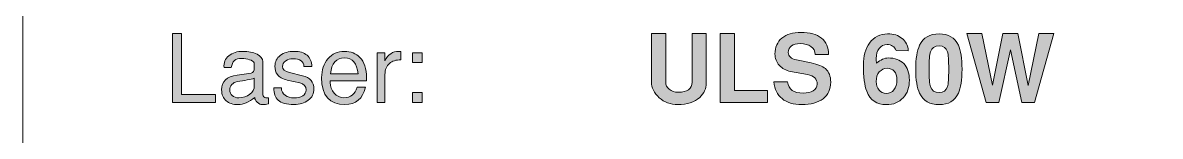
# Model space of a CAD drawing. Header units: inches. Extents: x 0.54 to 9.2, y -3.32 to -0.65.
# Drawn here: x 0.537 to 2.537, y -2.858 to -2.658 of the extents above; entities that cross this region are included whole.
import ezdxf

# ---------------------------------------------------------------- set-up
doc = ezdxf.new("R2010")
doc.units = ezdxf.units.IN
doc.header["$MEASUREMENT"] = 0
doc.layers.add('Layer 1', color=7, linetype='Continuous')

# ---------------------------------------------------------------- blocks, each defined once
blk = doc.blocks.new('block 20')
at = {"layer": 'Layer 1', "true_color": 0xed1f24}
h = blk.add_hatch(color=240, dxfattribs=at)
h.dxf.hatch_style = 2
h.paths.add_polyline_path([(0.8761, -2.7987), (0.8006, -2.7987), (0.8006, -2.6772), (0.8162, -2.6772), (0.8162, -2.7849), (0.8761, -2.7849)])
h = blk.add_hatch(color=240, dxfattribs=at)
h.dxf.hatch_style = 2
edge = h.paths.add_edge_path()
edge.add_spline(control_points=[(0.9691, -2.8011), (0.9656, -2.8021), (0.962, -2.8026), (0.9582, -2.8026), (0.9552, -2.8026), (0.9524, -2.8012), (0.9496, -2.7985), (0.9469, -2.7958), (0.9454, -2.7929), (0.9451, -2.7899), (0.9349, -2.7983), (0.9252, -2.8026), (0.9157, -2.8026), (0.9069, -2.8026), (0.8999, -2.8003), (0.8947, -2.7957), (0.8895, -2.7912), (0.8869, -2.7849), (0.8869, -2.7768), (0.8869, -2.7617), (0.8959, -2.7529), (0.914, -2.7505), (0.914, -2.7505), (0.9386, -2.7471), (0.9386, -2.7471), (0.9425, -2.7466), (0.9444, -2.7434), (0.9444, -2.7376), (0.9444, -2.7327), (0.9442, -2.7299), (0.9439, -2.7291), (0.9429, -2.7267), (0.9403, -2.7248), (0.9362, -2.7234), (0.932, -2.722), (0.9273, -2.7212), (0.922, -2.7212), (0.9164, -2.7212), (0.9122, -2.7225), (0.9094, -2.725), (0.9066, -2.7275), (0.9047, -2.7316), (0.9038, -2.7374), (0.9038, -2.7374), (0.8912, -2.7374), (0.8912, -2.7374), (0.8904, -2.7287), (0.8932, -2.7218), (0.8996, -2.7166), (0.9059, -2.7113), (0.9141, -2.7087), (0.9242, -2.7087), (0.934, -2.7087), (0.9423, -2.7104), (0.9491, -2.7139), (0.9558, -2.7173), (0.9592, -2.7215), (0.9592, -2.7264), (0.9592, -2.7264), (0.9592, -2.7856), (0.9592, -2.7856), (0.9592, -2.7868), (0.9598, -2.7879), (0.961, -2.7889), (0.9621, -2.7899), (0.9634, -2.7905), (0.9649, -2.7907), (0.966, -2.7908), (0.9674, -2.7908), (0.9691, -2.7907), (0.9691, -2.7907), (0.9691, -2.8011), (0.9691, -2.8011)], knot_values=[0, 0, 0, 0, 1, 1, 1, 2, 2, 2, 3, 3, 3, 4, 4, 4, 5, 5, 5, 6, 6, 6, 7, 7, 7, 8, 8, 8, 9, 9, 9, 10, 10, 10, 11, 11, 11, 12, 12, 12, 13, 13, 13, 14, 14, 14, 15, 15, 15, 16, 16, 16, 17, 17, 17, 18, 18, 18, 19, 19, 19, 20, 20, 20, 21, 21, 21, 22, 22, 22, 23, 23, 23, 24, 24, 24, 24], degree=3, periodic=1)
edge = h.paths.add_edge_path()
edge.add_spline(control_points=[(0.9444, -2.7698), (0.9444, -2.7698), (0.9442, -2.7562), (0.9442, -2.7562), (0.9375, -2.7581), (0.9275, -2.7601), (0.9141, -2.7621), (0.9106, -2.7628), (0.9075, -2.7645), (0.905, -2.7673), (0.9025, -2.7701), (0.9012, -2.7732), (0.9012, -2.7767), (0.9012, -2.7807), (0.9027, -2.784), (0.9057, -2.7867), (0.9086, -2.7894), (0.9124, -2.7907), (0.917, -2.7907), (0.9245, -2.7907), (0.931, -2.7886), (0.9364, -2.7844), (0.9418, -2.7801), (0.9445, -2.7753), (0.9444, -2.7698)], knot_values=[0, 0, 0, 0, 1, 1, 1, 2, 2, 2, 3, 3, 3, 4, 4, 4, 5, 5, 5, 6, 6, 6, 7, 7, 7, 8, 8, 8, 8], degree=3, periodic=1)
h = blk.add_hatch(color=240, dxfattribs=at)
h.dxf.hatch_style = 2
edge = h.paths.add_edge_path()
edge.add_spline(control_points=[(1.0492, -2.7747), (1.0492, -2.7833), (1.0459, -2.79), (1.0393, -2.795), (1.0327, -2.7999), (1.0243, -2.8024), (1.0141, -2.8024), (1.0011, -2.8024), (0.9918, -2.7998), (0.9862, -2.7946), (0.9814, -2.7901), (0.9788, -2.7829), (0.9784, -2.7729), (0.9784, -2.7729), (0.9919, -2.7729), (0.9919, -2.7729), (0.9919, -2.7788), (0.9943, -2.7833), (0.9991, -2.7866), (1.0032, -2.7893), (1.0081, -2.7907), (1.0139, -2.7907), (1.0202, -2.7907), (1.0254, -2.7895), (1.0295, -2.7871), (1.0335, -2.7847), (1.0356, -2.7812), (1.0356, -2.7765), (1.0356, -2.7703), (1.0318, -2.7663), (1.0242, -2.7645), (1.0242, -2.7645), (1.0024, -2.7594), (1.0024, -2.7594), (0.9942, -2.7574), (0.9883, -2.7541), (0.9849, -2.7497), (0.9821, -2.746), (0.9807, -2.741), (0.9807, -2.7347), (0.9807, -2.7268), (0.9838, -2.7205), (0.99, -2.7158), (0.9961, -2.7111), (1.0043, -2.7087), (1.0146, -2.7087), (1.0241, -2.7087), (1.0316, -2.711), (1.0371, -2.7156), (1.0425, -2.7203), (1.0453, -2.7269), (1.0456, -2.7357), (1.0456, -2.7357), (1.0317, -2.7357), (1.0317, -2.7357), (1.0314, -2.7264), (1.0249, -2.7217), (1.0122, -2.7217), (1.0076, -2.7217), (1.0033, -2.723), (0.9996, -2.7256), (0.9958, -2.7281), (0.9939, -2.7313), (0.9939, -2.7352), (0.9939, -2.7406), (0.998, -2.7442), (1.0062, -2.7462), (1.0062, -2.7462), (1.0289, -2.7517), (1.0289, -2.7517), (1.0424, -2.7551), (1.0492, -2.7627), (1.0492, -2.7747)], knot_values=[0, 0, 0, 0, 1, 1, 1, 2, 2, 2, 3, 3, 3, 4, 4, 4, 5, 5, 5, 6, 6, 6, 7, 7, 7, 8, 8, 8, 9, 9, 9, 10, 10, 10, 11, 11, 11, 12, 12, 12, 13, 13, 13, 14, 14, 14, 15, 15, 15, 16, 16, 16, 17, 17, 17, 18, 18, 18, 19, 19, 19, 20, 20, 20, 21, 21, 21, 22, 22, 22, 23, 23, 23, 24, 24, 24, 24], degree=3, periodic=1)
h = blk.add_hatch(color=240, dxfattribs=at)
h.dxf.hatch_style = 2
edge = h.paths.add_edge_path()
edge.add_spline(control_points=[(1.1416, -2.7554), (1.1416, -2.7575), (1.1415, -2.7592), (1.1414, -2.7606), (1.1414, -2.7606), (1.0777, -2.7606), (1.0777, -2.7606), (1.0776, -2.7613), (1.0776, -2.7625), (1.0776, -2.7639), (1.0776, -2.7709), (1.08, -2.7771), (1.0848, -2.7824), (1.0896, -2.7877), (1.0953, -2.7904), (1.102, -2.7904), (1.1135, -2.7904), (1.1213, -2.7843), (1.1254, -2.7721), (1.1254, -2.7721), (1.1397, -2.7721), (1.1397, -2.7721), (1.1351, -2.7923), (1.123, -2.8024), (1.1036, -2.8024), (1.0763, -2.8024), (1.0627, -2.7866), (1.0627, -2.7551), (1.0627, -2.7415), (1.0664, -2.7304), (1.0739, -2.7217), (1.0813, -2.7131), (1.0909, -2.7087), (1.1026, -2.7087), (1.114, -2.7087), (1.1231, -2.7123), (1.1299, -2.7194), (1.1376, -2.7275), (1.1414, -2.7395), (1.1416, -2.7554)], knot_values=[0, 0, 0, 0, 1, 1, 1, 2, 2, 2, 3, 3, 3, 4, 4, 4, 5, 5, 5, 6, 6, 6, 7, 7, 7, 8, 8, 8, 9, 9, 9, 10, 10, 10, 11, 11, 11, 12, 12, 12, 13, 13, 13, 13], degree=3, periodic=1)
edge = h.paths.add_edge_path()
edge.add_spline(control_points=[(1.1267, -2.7482), (1.1249, -2.7295), (1.1171, -2.7201), (1.1031, -2.7201), (1.0886, -2.7201), (1.0803, -2.7295), (1.0782, -2.7482), (1.0782, -2.7482), (1.1267, -2.7482), (1.1267, -2.7482)], knot_values=[0, 0, 0, 0, 1, 1, 1, 2, 2, 2, 3, 3, 3, 3], degree=3, periodic=1)
h = blk.add_hatch(color=240, dxfattribs=at)
h.dxf.hatch_style = 2
edge = h.paths.add_edge_path()
edge.add_spline(control_points=[(1.2021, -2.7236), (1.1935, -2.7236), (1.1868, -2.7257), (1.1819, -2.7299), (1.1767, -2.7346), (1.1741, -2.7412), (1.1741, -2.7497), (1.1741, -2.7497), (1.1741, -2.7987), (1.1741, -2.7987), (1.1741, -2.7987), (1.1601, -2.7987), (1.1601, -2.7987), (1.1601, -2.7987), (1.1601, -2.7112), (1.1601, -2.7112), (1.1601, -2.7112), (1.1741, -2.7112), (1.1741, -2.7112), (1.1741, -2.7112), (1.1741, -2.7252), (1.1741, -2.7252), (1.1796, -2.7142), (1.1876, -2.7087), (1.1981, -2.7087), (1.1989, -2.7087), (1.2003, -2.7088), (1.2021, -2.7091), (1.2021, -2.7091), (1.2021, -2.7236), (1.2021, -2.7236)], knot_values=[0, 0, 0, 0, 1, 1, 1, 2, 2, 2, 3, 3, 3, 4, 4, 4, 5, 5, 5, 6, 6, 6, 7, 7, 7, 8, 8, 8, 9, 9, 9, 10, 10, 10, 10], degree=3, periodic=1)
h = blk.add_hatch(color=240, dxfattribs=at)
h.dxf.hatch_style = 2
h.paths.add_polyline_path([(1.2397, -2.7286), (1.2224, -2.7286), (1.2224, -2.7112), (1.2397, -2.7112)])
h.paths.add_polyline_path([(1.2397, -2.7987), (1.2224, -2.7987), (1.2224, -2.7814), (1.2397, -2.7814)])
at = {"layer": 'Layer 1', "lineweight": 0}
for points in [[(0.8761, -2.7987), (0.8006, -2.7987), (0.8006, -2.6772), (0.8162, -2.6772), (0.8162, -2.7849), (0.8761, -2.7849), (0.8761, -2.7987)], [(1.2397, -2.7286), (1.2224, -2.7286), (1.2224, -2.7112), (1.2397, -2.7112), (1.2397, -2.7286)], [(1.2397, -2.7987), (1.2224, -2.7987), (1.2224, -2.7814), (1.2397, -2.7814), (1.2397, -2.7987)]]:
    blk.add_lwpolyline(points, dxfattribs=at)
for points, knots in [([(0.9691, -2.8011), (0.9656, -2.8021), (0.962, -2.8026), (0.9582, -2.8026), (0.9552, -2.8026), (0.9524, -2.8012), (0.9496, -2.7985), (0.9469, -2.7958), (0.9454, -2.7929), (0.9451, -2.7899), (0.9349, -2.7983), (0.9252, -2.8026), (0.9157, -2.8026), (0.9069, -2.8026), (0.8999, -2.8003), (0.8947, -2.7957), (0.8895, -2.7912), (0.8869, -2.7849), (0.8869, -2.7768), (0.8869, -2.7617), (0.8959, -2.7529), (0.914, -2.7505), (0.914, -2.7505), (0.9386, -2.7471), (0.9386, -2.7471), (0.9425, -2.7466), (0.9444, -2.7434), (0.9444, -2.7376), (0.9444, -2.7327), (0.9442, -2.7299), (0.9439, -2.7291), (0.9429, -2.7267), (0.9403, -2.7248), (0.9362, -2.7234), (0.932, -2.722), (0.9273, -2.7212), (0.922, -2.7212), (0.9164, -2.7212), (0.9122, -2.7225), (0.9094, -2.725), (0.9066, -2.7275), (0.9047, -2.7316), (0.9038, -2.7374), (0.9038, -2.7374), (0.8912, -2.7374), (0.8912, -2.7374), (0.8904, -2.7287), (0.8932, -2.7218), (0.8996, -2.7166), (0.9059, -2.7113), (0.9141, -2.7087), (0.9242, -2.7087), (0.934, -2.7087), (0.9423, -2.7104), (0.9491, -2.7139), (0.9558, -2.7173), (0.9592, -2.7215), (0.9592, -2.7264), (0.9592, -2.7264), (0.9592, -2.7856), (0.9592, -2.7856), (0.9592, -2.7868), (0.9598, -2.7879), (0.961, -2.7889), (0.9621, -2.7899), (0.9634, -2.7905), (0.9649, -2.7907), (0.966, -2.7908), (0.9674, -2.7908), (0.9691, -2.7907), (0.9691, -2.7907), (0.9691, -2.8011), (0.9691, -2.8011)], [0, 0, 0, 0, 1, 1, 1, 2, 2, 2, 3, 3, 3, 4, 4, 4, 5, 5, 5, 6, 6, 6, 7, 7, 7, 8, 8, 8, 9, 9, 9, 10, 10, 10, 11, 11, 11, 12, 12, 12, 13, 13, 13, 14, 14, 14, 15, 15, 15, 16, 16, 16, 17, 17, 17, 18, 18, 18, 19, 19, 19, 20, 20, 20, 21, 21, 21, 22, 22, 22, 23, 23, 23, 24, 24, 24, 24]), ([(1.0492, -2.7747), (1.0492, -2.7833), (1.0459, -2.79), (1.0393, -2.795), (1.0327, -2.7999), (1.0243, -2.8024), (1.0141, -2.8024), (1.0011, -2.8024), (0.9918, -2.7998), (0.9862, -2.7946), (0.9814, -2.7901), (0.9788, -2.7829), (0.9784, -2.7729), (0.9784, -2.7729), (0.9919, -2.7729), (0.9919, -2.7729), (0.9919, -2.7788), (0.9943, -2.7833), (0.9991, -2.7866), (1.0032, -2.7893), (1.0081, -2.7907), (1.0139, -2.7907), (1.0202, -2.7907), (1.0254, -2.7895), (1.0295, -2.7871), (1.0335, -2.7847), (1.0356, -2.7812), (1.0356, -2.7765), (1.0356, -2.7703), (1.0318, -2.7663), (1.0242, -2.7645), (1.0242, -2.7645), (1.0024, -2.7594), (1.0024, -2.7594), (0.9942, -2.7574), (0.9883, -2.7541), (0.9849, -2.7497), (0.9821, -2.746), (0.9807, -2.741), (0.9807, -2.7347), (0.9807, -2.7268), (0.9838, -2.7205), (0.99, -2.7158), (0.9961, -2.7111), (1.0043, -2.7087), (1.0146, -2.7087), (1.0241, -2.7087), (1.0316, -2.711), (1.0371, -2.7156), (1.0425, -2.7203), (1.0453, -2.7269), (1.0456, -2.7357), (1.0456, -2.7357), (1.0317, -2.7357), (1.0317, -2.7357), (1.0314, -2.7264), (1.0249, -2.7217), (1.0122, -2.7217), (1.0076, -2.7217), (1.0033, -2.723), (0.9996, -2.7256), (0.9958, -2.7281), (0.9939, -2.7313), (0.9939, -2.7352), (0.9939, -2.7406), (0.998, -2.7442), (1.0062, -2.7462), (1.0062, -2.7462), (1.0289, -2.7517), (1.0289, -2.7517), (1.0424, -2.7551), (1.0492, -2.7627), (1.0492, -2.7747)], [0, 0, 0, 0, 1, 1, 1, 2, 2, 2, 3, 3, 3, 4, 4, 4, 5, 5, 5, 6, 6, 6, 7, 7, 7, 8, 8, 8, 9, 9, 9, 10, 10, 10, 11, 11, 11, 12, 12, 12, 13, 13, 13, 14, 14, 14, 15, 15, 15, 16, 16, 16, 17, 17, 17, 18, 18, 18, 19, 19, 19, 20, 20, 20, 21, 21, 21, 22, 22, 22, 23, 23, 23, 24, 24, 24, 24]), ([(1.1416, -2.7554), (1.1416, -2.7575), (1.1415, -2.7592), (1.1414, -2.7606), (1.1414, -2.7606), (1.0777, -2.7606), (1.0777, -2.7606), (1.0776, -2.7613), (1.0776, -2.7625), (1.0776, -2.7639), (1.0776, -2.7709), (1.08, -2.7771), (1.0848, -2.7824), (1.0896, -2.7877), (1.0953, -2.7904), (1.102, -2.7904), (1.1135, -2.7904), (1.1213, -2.7843), (1.1254, -2.7721), (1.1254, -2.7721), (1.1397, -2.7721), (1.1397, -2.7721), (1.1351, -2.7923), (1.123, -2.8024), (1.1036, -2.8024), (1.0763, -2.8024), (1.0627, -2.7866), (1.0627, -2.7551), (1.0627, -2.7415), (1.0664, -2.7304), (1.0739, -2.7217), (1.0813, -2.7131), (1.0909, -2.7087), (1.1026, -2.7087), (1.114, -2.7087), (1.1231, -2.7123), (1.1299, -2.7194), (1.1376, -2.7275), (1.1414, -2.7395), (1.1416, -2.7554)], [0, 0, 0, 0, 1, 1, 1, 2, 2, 2, 3, 3, 3, 4, 4, 4, 5, 5, 5, 6, 6, 6, 7, 7, 7, 8, 8, 8, 9, 9, 9, 10, 10, 10, 11, 11, 11, 12, 12, 12, 13, 13, 13, 13]), ([(1.2021, -2.7236), (1.1935, -2.7236), (1.1868, -2.7257), (1.1819, -2.7299), (1.1767, -2.7346), (1.1741, -2.7412), (1.1741, -2.7497), (1.1741, -2.7497), (1.1741, -2.7987), (1.1741, -2.7987), (1.1741, -2.7987), (1.1601, -2.7987), (1.1601, -2.7987), (1.1601, -2.7987), (1.1601, -2.7112), (1.1601, -2.7112), (1.1601, -2.7112), (1.1741, -2.7112), (1.1741, -2.7112), (1.1741, -2.7112), (1.1741, -2.7252), (1.1741, -2.7252), (1.1796, -2.7142), (1.1876, -2.7087), (1.1981, -2.7087), (1.1989, -2.7087), (1.2003, -2.7088), (1.2021, -2.7091), (1.2021, -2.7091), (1.2021, -2.7236), (1.2021, -2.7236)], [0, 0, 0, 0, 1, 1, 1, 2, 2, 2, 3, 3, 3, 4, 4, 4, 5, 5, 5, 6, 6, 6, 7, 7, 7, 8, 8, 8, 9, 9, 9, 10, 10, 10, 10]), ([(1.1267, -2.7482), (1.1249, -2.7295), (1.1171, -2.7201), (1.1031, -2.7201), (1.0886, -2.7201), (1.0803, -2.7295), (1.0782, -2.7482), (1.0782, -2.7482), (1.1267, -2.7482), (1.1267, -2.7482)], [0, 0, 0, 0, 1, 1, 1, 2, 2, 2, 3, 3, 3, 3]), ([(0.9444, -2.7698), (0.9444, -2.7698), (0.9442, -2.7562), (0.9442, -2.7562), (0.9375, -2.7581), (0.9275, -2.7601), (0.9141, -2.7621), (0.9106, -2.7628), (0.9075, -2.7645), (0.905, -2.7673), (0.9025, -2.7701), (0.9012, -2.7732), (0.9012, -2.7767), (0.9012, -2.7807), (0.9027, -2.784), (0.9057, -2.7867), (0.9086, -2.7894), (0.9124, -2.7907), (0.917, -2.7907), (0.9245, -2.7907), (0.931, -2.7886), (0.9364, -2.7844), (0.9418, -2.7801), (0.9445, -2.7753), (0.9444, -2.7698)], [0, 0, 0, 0, 1, 1, 1, 2, 2, 2, 3, 3, 3, 4, 4, 4, 5, 5, 5, 6, 6, 6, 7, 7, 7, 8, 8, 8, 8])]:
    blk.add_open_spline(points, degree=3, knots=knots, dxfattribs=at)
blk = doc.blocks.new('block 21')
at = {"layer": 'Layer 1', "true_color": 0xed1f24}
h = blk.add_hatch(color=240, dxfattribs=at)
h.dxf.hatch_style = 2
edge = h.paths.add_edge_path()
edge.add_spline(control_points=[(1.739, -2.7644), (1.739, -2.7743), (1.7352, -2.7828), (1.7275, -2.7899), (1.7183, -2.7983), (1.7054, -2.8026), (1.689, -2.8026), (1.6761, -2.8026), (1.6652, -2.7985), (1.6562, -2.7904), (1.6472, -2.7823), (1.6427, -2.7731), (1.6427, -2.7627), (1.6427, -2.7627), (1.6427, -2.6772), (1.6427, -2.6772), (1.6427, -2.6772), (1.6677, -2.6772), (1.6677, -2.6772), (1.6677, -2.6772), (1.6677, -2.7631), (1.6677, -2.7631), (1.6677, -2.7681), (1.6697, -2.7723), (1.6739, -2.7756), (1.6781, -2.779), (1.6833, -2.7807), (1.6895, -2.7807), (1.7058, -2.7807), (1.714, -2.7748), (1.714, -2.7631), (1.714, -2.7631), (1.714, -2.6772), (1.714, -2.6772), (1.714, -2.6772), (1.739, -2.6772), (1.739, -2.6772), (1.739, -2.6772), (1.739, -2.7644), (1.739, -2.7644)], knot_values=[0, 0, 0, 0, 1, 1, 1, 2, 2, 2, 3, 3, 3, 4, 4, 4, 5, 5, 5, 6, 6, 6, 7, 7, 7, 8, 8, 8, 9, 9, 9, 10, 10, 10, 11, 11, 11, 12, 12, 12, 13, 13, 13, 13], degree=3, periodic=1)
h = blk.add_hatch(color=240, dxfattribs=at)
h.dxf.hatch_style = 2
h.paths.add_polyline_path([(1.8468, -2.7987), (1.7637, -2.7987), (1.7637, -2.6772), (1.7887, -2.6772), (1.7887, -2.7779), (1.8468, -2.7779)])
h = blk.add_hatch(color=240, dxfattribs=at)
h.dxf.hatch_style = 2
edge = h.paths.add_edge_path()
edge.add_spline(control_points=[(1.9578, -2.7629), (1.9578, -2.7756), (1.9533, -2.7853), (1.9444, -2.7922), (1.9355, -2.7991), (1.9229, -2.8026), (1.9068, -2.8026), (1.8923, -2.8026), (1.8808, -2.7991), (1.8723, -2.7921), (1.8639, -2.7851), (1.859, -2.7753), (1.8577, -2.7627), (1.8577, -2.7627), (1.8819, -2.7627), (1.8819, -2.7627), (1.8837, -2.7758), (1.8927, -2.7824), (1.9091, -2.7824), (1.9167, -2.7824), (1.9227, -2.781), (1.9272, -2.7781), (1.9317, -2.7753), (1.934, -2.7714), (1.934, -2.7665), (1.934, -2.7575), (1.9283, -2.752), (1.917, -2.7498), (1.917, -2.7498), (1.8873, -2.7442), (1.8873, -2.7442), (1.8792, -2.7426), (1.8726, -2.739), (1.8675, -2.7334), (1.8624, -2.7277), (1.8598, -2.721), (1.8598, -2.7134), (1.8598, -2.7015), (1.8639, -2.6922), (1.8721, -2.6854), (1.8802, -2.6786), (1.8914, -2.6752), (1.9057, -2.6752), (1.921, -2.6752), (1.9329, -2.6786), (1.9414, -2.6854), (1.9499, -2.6922), (1.9541, -2.7018), (1.954, -2.7142), (1.954, -2.7142), (1.9307, -2.7142), (1.9307, -2.7142), (1.9303, -2.7083), (1.9278, -2.7037), (1.9231, -2.7002), (1.9183, -2.6968), (1.9122, -2.6951), (1.9046, -2.6951), (1.8904, -2.6951), (1.8833, -2.7003), (1.8833, -2.7107), (1.8833, -2.7175), (1.8881, -2.7219), (1.8978, -2.7239), (1.8978, -2.7239), (1.9235, -2.7292), (1.9235, -2.7292), (1.9352, -2.7317), (1.9435, -2.735), (1.9485, -2.7392), (1.9547, -2.7446), (1.9578, -2.7524), (1.9578, -2.7629)], knot_values=[0, 0, 0, 0, 1, 1, 1, 2, 2, 2, 3, 3, 3, 4, 4, 4, 5, 5, 5, 6, 6, 6, 7, 7, 7, 8, 8, 8, 9, 9, 9, 10, 10, 10, 11, 11, 11, 12, 12, 12, 13, 13, 13, 14, 14, 14, 15, 15, 15, 16, 16, 16, 17, 17, 17, 18, 18, 18, 19, 19, 19, 20, 20, 20, 21, 21, 21, 22, 22, 22, 23, 23, 23, 24, 24, 24, 24], degree=3, periodic=1)
h = blk.add_hatch(color=240, dxfattribs=at)
h.dxf.hatch_style = 2
edge = h.paths.add_edge_path()
edge.add_spline(control_points=[(2.0962, -2.7596), (2.0962, -2.7721), (2.0926, -2.7824), (2.0855, -2.7904), (2.078, -2.7986), (2.0681, -2.8027), (2.0558, -2.8027), (2.0388, -2.8027), (2.0273, -2.7948), (2.0212, -2.7791), (2.0172, -2.7688), (2.0152, -2.7535), (2.0152, -2.7329), (2.0152, -2.7171), (2.0188, -2.7042), (2.0262, -2.6941), (2.0339, -2.6833), (2.0445, -2.6779), (2.0578, -2.6779), (2.0683, -2.6779), (2.0768, -2.6805), (2.0833, -2.6859), (2.0899, -2.6912), (2.0935, -2.6984), (2.0942, -2.7076), (2.0942, -2.7076), (2.0727, -2.7074), (2.0727, -2.7074), (2.07, -2.7002), (2.0647, -2.6966), (2.0568, -2.6966), (2.0511, -2.6966), (2.0466, -2.6989), (2.0431, -2.7035), (2.0396, -2.7081), (2.0378, -2.7141), (2.0378, -2.7216), (2.0378, -2.7241), (2.038, -2.7268), (2.0385, -2.7296), (2.0456, -2.7234), (2.0524, -2.7204), (2.059, -2.7204), (2.0705, -2.7204), (2.0796, -2.7237), (2.0862, -2.7304), (2.0928, -2.7371), (2.0962, -2.7468), (2.0962, -2.7596)], knot_values=[0, 0, 0, 0, 1, 1, 1, 2, 2, 2, 3, 3, 3, 4, 4, 4, 5, 5, 5, 6, 6, 6, 7, 7, 7, 8, 8, 8, 9, 9, 9, 10, 10, 10, 11, 11, 11, 12, 12, 12, 13, 13, 13, 14, 14, 14, 15, 15, 15, 16, 16, 16, 16], degree=3, periodic=1)
edge = h.paths.add_edge_path()
edge.add_spline(control_points=[(2.0742, -2.7589), (2.0742, -2.7524), (2.0726, -2.7475), (2.0696, -2.7439), (2.0666, -2.7403), (2.0624, -2.7386), (2.0571, -2.7386), (2.0516, -2.7386), (2.047, -2.7407), (2.0433, -2.745), (2.0397, -2.7493), (2.0378, -2.755), (2.0378, -2.7621), (2.0378, -2.768), (2.0395, -2.7729), (2.0429, -2.777), (2.0462, -2.781), (2.0504, -2.7831), (2.0553, -2.7831), (2.061, -2.7831), (2.0656, -2.7808), (2.069, -2.7764), (2.0724, -2.772), (2.0742, -2.7661), (2.0742, -2.7589)], knot_values=[0, 0, 0, 0, 1, 1, 1, 2, 2, 2, 3, 3, 3, 4, 4, 4, 5, 5, 5, 6, 6, 6, 7, 7, 7, 8, 8, 8, 8], degree=3, periodic=1)
h = blk.add_hatch(color=240, dxfattribs=at)
h.dxf.hatch_style = 2
edge = h.paths.add_edge_path()
edge.add_spline(control_points=[(2.1887, -2.7402), (2.1887, -2.7592), (2.1865, -2.7733), (2.1823, -2.7826), (2.1761, -2.7959), (2.1648, -2.8026), (2.1483, -2.8026), (2.1319, -2.8026), (2.1205, -2.7959), (2.1142, -2.7826), (2.1096, -2.7731), (2.1073, -2.759), (2.1073, -2.7402), (2.1073, -2.7214), (2.1096, -2.7073), (2.1142, -2.6979), (2.1205, -2.6846), (2.1319, -2.6779), (2.1483, -2.6779), (2.1648, -2.6779), (2.1761, -2.6846), (2.1823, -2.6979), (2.1865, -2.7071), (2.1887, -2.7212), (2.1887, -2.7402)], knot_values=[0, 0, 0, 0, 1, 1, 1, 2, 2, 2, 3, 3, 3, 4, 4, 4, 5, 5, 5, 6, 6, 6, 7, 7, 7, 8, 8, 8, 8], degree=3, periodic=1)
edge = h.paths.add_edge_path()
edge.add_spline(control_points=[(2.1653, -2.7402), (2.1653, -2.7245), (2.1646, -2.7142), (2.1632, -2.7094), (2.1609, -2.7026), (2.156, -2.6992), (2.1483, -2.6992), (2.1405, -2.6992), (2.1355, -2.7026), (2.1332, -2.7094), (2.1315, -2.7144), (2.1307, -2.7247), (2.1307, -2.7402), (2.1307, -2.7558), (2.1315, -2.7661), (2.1333, -2.7711), (2.1355, -2.7778), (2.1405, -2.7812), (2.1483, -2.7812), (2.156, -2.7812), (2.1609, -2.7778), (2.1632, -2.7711), (2.1646, -2.7663), (2.1653, -2.756), (2.1653, -2.7402)], knot_values=[0, 0, 0, 0, 1, 1, 1, 2, 2, 2, 3, 3, 3, 4, 4, 4, 5, 5, 5, 6, 6, 6, 7, 7, 7, 8, 8, 8, 8], degree=3, periodic=1)
h = blk.add_hatch(color=240, dxfattribs=at)
h.dxf.hatch_style = 2
h.paths.add_polyline_path([(2.3503, -2.6772), (2.3163, -2.7987), (2.2938, -2.7987), (2.2737, -2.7063), (2.2537, -2.7987), (2.2312, -2.7987), (2.1972, -2.6772), (2.2237, -2.6772), (2.2423, -2.7682), (2.2605, -2.6772), (2.287, -2.6772), (2.3052, -2.7692), (2.3238, -2.6772)])
at = {"layer": 'Layer 1', "lineweight": 0}
for points in [[(1.8468, -2.7987), (1.7637, -2.7987), (1.7637, -2.6772), (1.7887, -2.6772), (1.7887, -2.7779), (1.8468, -2.7779), (1.8468, -2.7987)], [(2.3503, -2.6772), (2.3163, -2.7987), (2.2938, -2.7987), (2.2737, -2.7063), (2.2537, -2.7987), (2.2312, -2.7987), (2.1972, -2.6772), (2.2237, -2.6772), (2.2423, -2.7682), (2.2605, -2.6772), (2.287, -2.6772), (2.3052, -2.7692), (2.3238, -2.6772), (2.3503, -2.6772)]]:
    blk.add_lwpolyline(points, dxfattribs=at)
for points, knots in [([(1.739, -2.7644), (1.739, -2.7743), (1.7352, -2.7828), (1.7275, -2.7899), (1.7183, -2.7983), (1.7054, -2.8026), (1.689, -2.8026), (1.6761, -2.8026), (1.6652, -2.7985), (1.6562, -2.7904), (1.6472, -2.7823), (1.6427, -2.7731), (1.6427, -2.7627), (1.6427, -2.7627), (1.6427, -2.6772), (1.6427, -2.6772), (1.6427, -2.6772), (1.6677, -2.6772), (1.6677, -2.6772), (1.6677, -2.6772), (1.6677, -2.7631), (1.6677, -2.7631), (1.6677, -2.7681), (1.6697, -2.7723), (1.6739, -2.7756), (1.6781, -2.779), (1.6833, -2.7807), (1.6895, -2.7807), (1.7058, -2.7807), (1.714, -2.7748), (1.714, -2.7631), (1.714, -2.7631), (1.714, -2.6772), (1.714, -2.6772), (1.714, -2.6772), (1.739, -2.6772), (1.739, -2.6772), (1.739, -2.6772), (1.739, -2.7644), (1.739, -2.7644)], [0, 0, 0, 0, 1, 1, 1, 2, 2, 2, 3, 3, 3, 4, 4, 4, 5, 5, 5, 6, 6, 6, 7, 7, 7, 8, 8, 8, 9, 9, 9, 10, 10, 10, 11, 11, 11, 12, 12, 12, 13, 13, 13, 13]), ([(1.9578, -2.7629), (1.9578, -2.7756), (1.9533, -2.7853), (1.9444, -2.7922), (1.9355, -2.7991), (1.9229, -2.8026), (1.9068, -2.8026), (1.8923, -2.8026), (1.8808, -2.7991), (1.8723, -2.7921), (1.8639, -2.7851), (1.859, -2.7753), (1.8577, -2.7627), (1.8577, -2.7627), (1.8819, -2.7627), (1.8819, -2.7627), (1.8837, -2.7758), (1.8927, -2.7824), (1.9091, -2.7824), (1.9167, -2.7824), (1.9227, -2.781), (1.9272, -2.7781), (1.9317, -2.7753), (1.934, -2.7714), (1.934, -2.7665), (1.934, -2.7575), (1.9283, -2.752), (1.917, -2.7498), (1.917, -2.7498), (1.8873, -2.7442), (1.8873, -2.7442), (1.8792, -2.7426), (1.8726, -2.739), (1.8675, -2.7334), (1.8624, -2.7277), (1.8598, -2.721), (1.8598, -2.7134), (1.8598, -2.7015), (1.8639, -2.6922), (1.8721, -2.6854), (1.8802, -2.6786), (1.8914, -2.6752), (1.9057, -2.6752), (1.921, -2.6752), (1.9329, -2.6786), (1.9414, -2.6854), (1.9499, -2.6922), (1.9541, -2.7018), (1.954, -2.7142), (1.954, -2.7142), (1.9307, -2.7142), (1.9307, -2.7142), (1.9303, -2.7083), (1.9278, -2.7037), (1.9231, -2.7002), (1.9183, -2.6968), (1.9122, -2.6951), (1.9046, -2.6951), (1.8904, -2.6951), (1.8833, -2.7003), (1.8833, -2.7107), (1.8833, -2.7175), (1.8881, -2.7219), (1.8978, -2.7239), (1.8978, -2.7239), (1.9235, -2.7292), (1.9235, -2.7292), (1.9352, -2.7317), (1.9435, -2.735), (1.9485, -2.7392), (1.9547, -2.7446), (1.9578, -2.7524), (1.9578, -2.7629)], [0, 0, 0, 0, 1, 1, 1, 2, 2, 2, 3, 3, 3, 4, 4, 4, 5, 5, 5, 6, 6, 6, 7, 7, 7, 8, 8, 8, 9, 9, 9, 10, 10, 10, 11, 11, 11, 12, 12, 12, 13, 13, 13, 14, 14, 14, 15, 15, 15, 16, 16, 16, 17, 17, 17, 18, 18, 18, 19, 19, 19, 20, 20, 20, 21, 21, 21, 22, 22, 22, 23, 23, 23, 24, 24, 24, 24]), ([(2.0962, -2.7596), (2.0962, -2.7721), (2.0926, -2.7824), (2.0855, -2.7904), (2.078, -2.7986), (2.0681, -2.8027), (2.0558, -2.8027), (2.0388, -2.8027), (2.0273, -2.7948), (2.0212, -2.7791), (2.0172, -2.7688), (2.0152, -2.7535), (2.0152, -2.7329), (2.0152, -2.7171), (2.0188, -2.7042), (2.0262, -2.6941), (2.0339, -2.6833), (2.0445, -2.6779), (2.0578, -2.6779), (2.0683, -2.6779), (2.0768, -2.6805), (2.0833, -2.6859), (2.0899, -2.6912), (2.0935, -2.6984), (2.0942, -2.7076), (2.0942, -2.7076), (2.0727, -2.7074), (2.0727, -2.7074), (2.07, -2.7002), (2.0647, -2.6966), (2.0568, -2.6966), (2.0511, -2.6966), (2.0466, -2.6989), (2.0431, -2.7035), (2.0396, -2.7081), (2.0378, -2.7141), (2.0378, -2.7216), (2.0378, -2.7241), (2.038, -2.7268), (2.0385, -2.7296), (2.0456, -2.7234), (2.0524, -2.7204), (2.059, -2.7204), (2.0705, -2.7204), (2.0796, -2.7237), (2.0862, -2.7304), (2.0928, -2.7371), (2.0962, -2.7468), (2.0962, -2.7596)], [0, 0, 0, 0, 1, 1, 1, 2, 2, 2, 3, 3, 3, 4, 4, 4, 5, 5, 5, 6, 6, 6, 7, 7, 7, 8, 8, 8, 9, 9, 9, 10, 10, 10, 11, 11, 11, 12, 12, 12, 13, 13, 13, 14, 14, 14, 15, 15, 15, 16, 16, 16, 16]), ([(2.1887, -2.7402), (2.1887, -2.7592), (2.1865, -2.7733), (2.1823, -2.7826), (2.1761, -2.7959), (2.1648, -2.8026), (2.1483, -2.8026), (2.1319, -2.8026), (2.1205, -2.7959), (2.1142, -2.7826), (2.1096, -2.7731), (2.1073, -2.759), (2.1073, -2.7402), (2.1073, -2.7214), (2.1096, -2.7073), (2.1142, -2.6979), (2.1205, -2.6846), (2.1319, -2.6779), (2.1483, -2.6779), (2.1648, -2.6779), (2.1761, -2.6846), (2.1823, -2.6979), (2.1865, -2.7071), (2.1887, -2.7212), (2.1887, -2.7402)], [0, 0, 0, 0, 1, 1, 1, 2, 2, 2, 3, 3, 3, 4, 4, 4, 5, 5, 5, 6, 6, 6, 7, 7, 7, 8, 8, 8, 8]), ([(2.1653, -2.7402), (2.1653, -2.7245), (2.1646, -2.7142), (2.1632, -2.7094), (2.1609, -2.7026), (2.156, -2.6992), (2.1483, -2.6992), (2.1405, -2.6992), (2.1355, -2.7026), (2.1332, -2.7094), (2.1315, -2.7144), (2.1307, -2.7247), (2.1307, -2.7402), (2.1307, -2.7558), (2.1315, -2.7661), (2.1333, -2.7711), (2.1355, -2.7778), (2.1405, -2.7812), (2.1483, -2.7812), (2.156, -2.7812), (2.1609, -2.7778), (2.1632, -2.7711), (2.1646, -2.7663), (2.1653, -2.756), (2.1653, -2.7402)], [0, 0, 0, 0, 1, 1, 1, 2, 2, 2, 3, 3, 3, 4, 4, 4, 5, 5, 5, 6, 6, 6, 7, 7, 7, 8, 8, 8, 8]), ([(2.0742, -2.7589), (2.0742, -2.7524), (2.0726, -2.7475), (2.0696, -2.7439), (2.0666, -2.7403), (2.0624, -2.7386), (2.0571, -2.7386), (2.0516, -2.7386), (2.047, -2.7407), (2.0433, -2.745), (2.0397, -2.7493), (2.0378, -2.755), (2.0378, -2.7621), (2.0378, -2.768), (2.0395, -2.7729), (2.0429, -2.777), (2.0462, -2.781), (2.0504, -2.7831), (2.0553, -2.7831), (2.061, -2.7831), (2.0656, -2.7808), (2.069, -2.7764), (2.0724, -2.772), (2.0742, -2.7661), (2.0742, -2.7589)], [0, 0, 0, 0, 1, 1, 1, 2, 2, 2, 3, 3, 3, 4, 4, 4, 5, 5, 5, 6, 6, 6, 7, 7, 7, 8, 8, 8, 8])]:
    blk.add_open_spline(points, degree=3, knots=knots, dxfattribs=at)
blk = doc.blocks.new('block 19')
at = {"layer": 'Layer 1'}
for name in ['block 20', 'block 21']:
    blk.add_blockref(name, (0, 0), dxfattribs=at)

msp = doc.modelspace()

# ---------------------------------------------------------------- linework, layer by layer
at = {"layer": 'Layer 1', "color": 7, "lineweight": 5, "true_color": 0xffffff}
msp.add_lwpolyline([(4.5372, -3.3146), (4.5372, -2.0017), (2.6348, -2.0017), (2.6348, -2.363), (2.438, -2.363), (2.438, -2.0017), (0.5372, -2.0017), (0.5372, -3.3146), (2.438, -3.3146), (2.438, -2.9534), (2.6348, -2.9534), (2.6348, -3.3146), (4.5372, -3.3146)], dxfattribs=at)

# ---------------------------------------------------------------- block references
at = {"layer": 'Layer 1'}
msp.add_blockref('block 19', (0, 0), dxfattribs=at)

doc.saveas('drawing.dxf')
